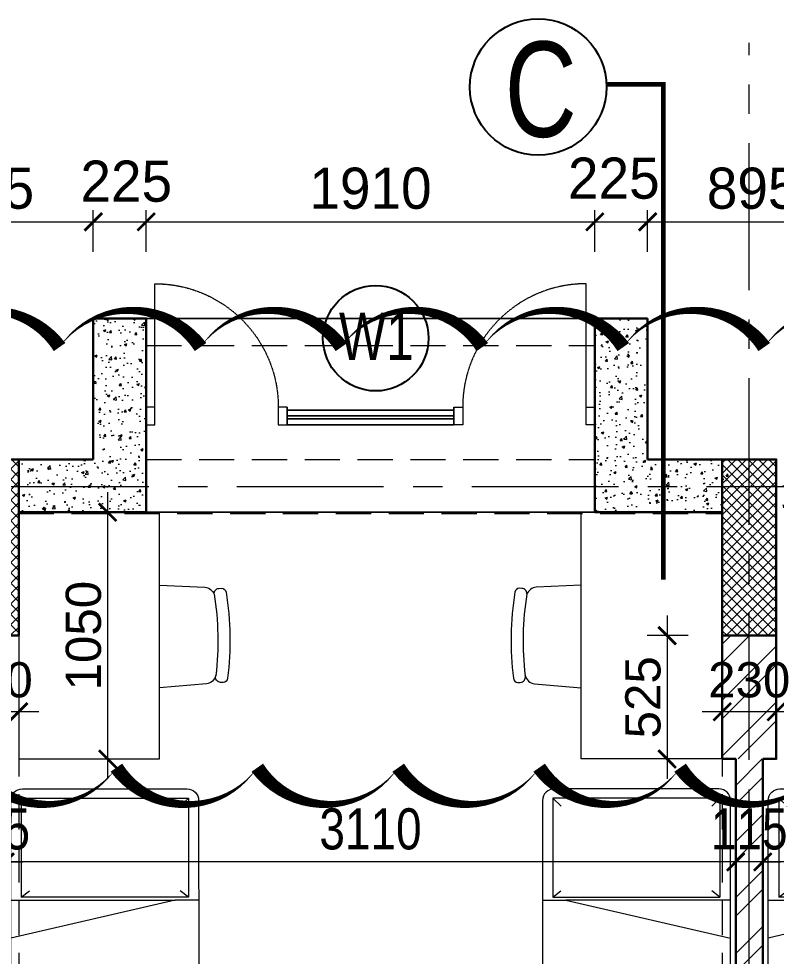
# Model space of a CAD drawing. Header units: millimetres. Extents: x -286480 to 108094, y -227925 to 10018.
# Drawn here: x -16323 to -13098, y -128209 to -124219 of the extents above; entities that cross this region are included whole.
import ezdxf

# ---------------------------------------------------------------- set-up
doc = ezdxf.new("R2010")
doc.units = ezdxf.units.MM
doc.header["$LTSCALE"] = 100
doc.header["$MEASUREMENT"] = 0
doc.header["$PDMODE"] = 67
doc.linetypes.add('CENTER', pattern=[2, 1.25, -0.25, 0.25, -0.25])
doc.linetypes.add('DASHED2', pattern=[0.375, 0.25, -0.125])
doc.layers.get('0').update_dxf_attribs({"lineweight": 25})
for name, color, linetype, lineweight in [('A-ANNO-COLUMN-HATCH', 253, 'Continuous', 9), ('A-ANNO-GRID', 251, 'CENTER', 9), ('A-ANNO-WALL', 1, 'Continuous', 30), ('A-Wall Sec', 1, 'Continuous', 30), ('AAC BLOCK HATCH', 253, 'Continuous', 5), ('ACC BLOCK', 211, 'Continuous', 30), ('beam', 3, 'Continuous', 20), ('dim', 7, 'Continuous', 13), ('DIM INTERIOR', 4, 'Continuous', 5), ('DW-NO', 7, 'Continuous', 25), ('FURNITURE LAYOUT', 37, 'Continuous', 15), ('GLASS', 150, 'Continuous', 5), ('S-COL', 4, 'Continuous', 30), ('WALL HATCH', 24, 'Continuous', 9)]:
    doc.layers.add(name, color=color, linetype=linetype, lineweight=lineweight)
doc.styles.add('ARIAL', font='arial.ttf', dxfattribs={"width": 0.8})
doc.styles.add('CENTURY-GOTHIC', font='GOTHIC.TTF', dxfattribs={"height": 175})
doc.styles.add('SIZE', font='arial.ttf', dxfattribs={"width": 0.75, "height": 200})
doc.styles.get("Standard").update_dxf_attribs({"font": 'sanss___.ttf'})
doc.dimstyles.new('1.125', dxfattribs={"dimtxt": 175, "dimasz": 75, "dimexe": 50, "dimexo": 50, "dimgap": 50, "dimtad": 1, "dimdec": 0, "dimrnd": 5, "dimzin": 0, "dimdsep": 46, "dimtxsty": 'CENTURY-GOTHIC', "dimblk": 'ARCHTICK', "dimcen": 5, "dimdle": 40, "dimclrd": 256, "dimclre": 8, "dimclrt": 213, "dimadec": 0, "dimazin": 0, "dimtfac": 1, "dimtdec": 0, "dimtofl": 0, "dimtmove": 2, "dimatfit": 2, "dimldrblk": 'OPEN30', "dimfxl": 80, "dimtolj": 1, "dimtzin": 0, "dimlwd": 15, "dimlwe": 9, "dimarcsym": 1})
doc.dimstyles.new('D 75', dxfattribs={"dimtxt": 175, "dimasz": 75, "dimexe": 100, "dimexo": 100, "dimgap": 50, "dimtad": 1, "dimdec": 0, "dimrnd": 5, "dimzin": 0, "dimdsep": 46, "dimtxsty": 'ARIAL', "dimblk": 'ARCHTICK', "dimcen": 0.09, "dimdle": 100, "dimclrd": 256, "dimclrt": 256, "dimadec": 0, "dimazin": 0, "dimtfac": 1, "dimtdec": 0, "dimtix": 1, "dimtofl": 0, "dimtmove": 1, "dimatfit": 3, "dimfxl": 135, "dimtolj": 1, "dimtzin": 0, "dimlwd": 9, "dimlwe": 9, "dimarcsym": 0})
doc.dimstyles.new('D100', dxfattribs={"dimtxt": 175, "dimasz": 100, "dimexe": 85, "dimexo": 85, "dimgap": 25, "dimtad": 3, "dimdec": 0, "dimrnd": 5, "dimtxsty": 'Standard', "dimblk": 'ARCHTICK', "dimcen": 100, "dimdle": 85, "dimclrd": 256, "dimclre": 256, "dimclrt": 256, "dimadec": 0, "dimazin": 0, "dimtfac": 1, "dimtdec": 0, "dimtmove": 1, "dimatfit": 3, "dimfxl": 300, "dimlwd": -1, "dimlwe": -1, "dimarcsym": 0})

# ---------------------------------------------------------------- blocks, each defined once
blk = doc.blocks.new('_ArchTick')
at = {"const_width": 0.15}
blk.add_lwpolyline([(-0.5, -0.5), (0.5, 0.5)], dxfattribs=at)
blk = doc.blocks.new('*D293')
at = {"layer": 'Defpoints', "color": 0, "ltscale": 0.1, "transparency": 16777216}
for p in [(-16380.7, -127807.3), (-16380.7, -128140.8, -10.1), (-13270.7, -128140.8, -10.1)]:
    blk.add_point(p, dxfattribs=at)
at = {"layer": 'dim', "color": 0, "lineweight": 9, "ltscale": 0.1, "transparency": 16777216}
for p, q in [((-16380.7, -128040.8), (-16380.7, -127707.3)), ((-13270.7, -128040.8), (-13270.7, -127707.3))]:
    blk.add_line(p, q, dxfattribs=at)
at = {"layer": 'dim', "lineweight": 9, "ltscale": 0.1, "transparency": 16777216}
blk.add_line((-13170.7, -127807.3), (-16480.7, -127807.3), dxfattribs=at)
at = {"layer": 'dim', "lineweight": 9, "ltscale": 0.1, "transparency": 16777216, "xscale": 75, "yscale": 75, "zscale": 75, "rotation": 180}
blk.add_blockref('_ArchTick', (-16380.7, -127807.3), dxfattribs=at)
at = {"layer": 'dim', "lineweight": 9, "ltscale": 0.1, "transparency": 16777216, "xscale": 75, "yscale": 75, "zscale": 75}
blk.add_blockref('_ArchTick', (-13270.7, -127807.3), dxfattribs=at)
at = {"layer": 'dim', "ltscale": 0.1, "transparency": 16777216, "insert": (-14825.7, -127667.9), "char_height": 175, "attachment_point": 5, "style": 'ARIAL'}
blk.add_mtext('\\A1;3110', dxfattribs=at)
blk = doc.blocks.new('*D294')
at = {"layer": 'Defpoints', "color": 0, "ltscale": 0.1, "transparency": 16777216}
for p in [(-13155.7, -127807.3), (-13155.7, -128140.9, 1.7), (-10045.7, -128140.8, -10.3)]:
    blk.add_point(p, dxfattribs=at)
at = {"layer": 'dim', "color": 0, "lineweight": 9, "ltscale": 0.1, "transparency": 16777216}
for p, q in [((-13155.7, -128040.9), (-13155.7, -127707.3)), ((-10045.7, -128040.8), (-10045.7, -127707.3))]:
    blk.add_line(p, q, dxfattribs=at)
at = {"layer": 'dim', "lineweight": 9, "ltscale": 0.1, "transparency": 16777216}
blk.add_line((-9945.7, -127807.3), (-13255.7, -127807.3), dxfattribs=at)
at = {"layer": 'dim', "lineweight": 9, "ltscale": 0.1, "transparency": 16777216, "xscale": 75, "yscale": 75, "zscale": 75, "rotation": 180}
blk.add_blockref('_ArchTick', (-13155.7, -127807.3), dxfattribs=at)
at = {"layer": 'dim', "lineweight": 9, "ltscale": 0.1, "transparency": 16777216, "xscale": 75, "yscale": 75, "zscale": 75}
blk.add_blockref('_ArchTick', (-10045.7, -127807.3), dxfattribs=at)
at = {"layer": 'dim', "ltscale": 0.1, "transparency": 16777216, "insert": (-11600.7, -127667.9), "char_height": 175, "attachment_point": 5, "style": 'ARIAL'}
blk.add_mtext('\\A1;3110', dxfattribs=at)
blk = doc.blocks.new('*D297')
at = {"layer": 'Defpoints', "color": 0, "ltscale": 0.1, "transparency": 16777216}
for p in [(-13270.7, -127807.3), (-13270.7, -128130.8, 0), (-13155.7, -128130.8)]:
    blk.add_point(p, dxfattribs=at)
at = {"layer": 'dim', "color": 0, "lineweight": 9, "ltscale": 0.1, "transparency": 16777216}
for p, q in [((-13270.7, -128030.8), (-13270.7, -127707.3)), ((-13155.7, -128030.8), (-13155.7, -127707.3))]:
    blk.add_line(p, q, dxfattribs=at)
at = {"layer": 'dim', "lineweight": 9, "ltscale": 0.1, "transparency": 16777216}
for p, q in [((-13270.7, -127807.3), (-13345.7, -127807.3)), ((-13155.7, -127807.3), (-13080.7, -127807.3))]:
    blk.add_line(p, q, dxfattribs=at)
at = {"layer": 'dim', "lineweight": 9, "ltscale": 0.1, "transparency": 16777216, "xscale": 75, "yscale": 75, "zscale": 75}
blk.add_blockref('_ArchTick', (-13270.7, -127807.3), dxfattribs=at)
at = {"layer": 'dim', "lineweight": 9, "ltscale": 0.1, "transparency": 16777216, "xscale": 75, "yscale": 75, "zscale": 75, "rotation": 180}
blk.add_blockref('_ArchTick', (-13155.7, -127807.3), dxfattribs=at)
at = {"layer": 'dim', "ltscale": 0.1, "transparency": 16777216, "insert": (-13213.2, -127668), "char_height": 175, "attachment_point": 5, "style": 'ARIAL'}
blk.add_mtext('\\A1;115', dxfattribs=at)
blk = doc.blocks.new('door-700')
at = {"linetype": 'Continuous'}
for p, q in [((-50, 100), (-50, 800)), ((-800, 100), (-800, 0)), ((0, 100), (0, 0))]:
    blk.add_line(p, q, dxfattribs=at)
at = {"linetype": 'DASHED2', "ltscale": 0.1}
blk.add_arc((-50, 100), 700, 90, 180, dxfattribs=at)
at = {"linetype": 'Continuous'}
for points in [[(-750, 0), (-800, 0), (-800, 100), (-750, 100)], [(0, 0), (-50, 0), (-50, 100), (0, 100)]]:
    blk.add_3dface(points, dxfattribs=at)
blk = doc.blocks.new('*D362')
at = {"layer": 'Defpoints', "color": 0, "ltscale": 0.1, "transparency": 16777216}
for p in [(-13870.7, -125083.3), (-15780.7, -125261.3, 1.1), (-13870.7, -125261.3, 1.1)]:
    blk.add_point(p, dxfattribs=at)
at = {"layer": 'dim', "color": 8, "lineweight": 9, "ltscale": 0.1, "transparency": 16777216}
for p, q in [((-15780.7, -125211.3), (-15780.7, -125033.3)), ((-13870.7, -125211.3), (-13870.7, -125033.3))]:
    blk.add_line(p, q, dxfattribs=at)
at = {"layer": 'dim', "lineweight": 15, "ltscale": 0.1, "transparency": 16777216}
blk.add_line((-15820.7, -125083.3), (-13830.7, -125083.3), dxfattribs=at)
at = {"layer": 'dim', "lineweight": 15, "ltscale": 0.1, "transparency": 16777216, "xscale": 75, "yscale": 75, "zscale": 75, "rotation": 180}
blk.add_blockref('_ArchTick', (-15780.7, -125083.3), dxfattribs=at)
at = {"layer": 'dim', "lineweight": 15, "ltscale": 0.1, "transparency": 16777216, "xscale": 75, "yscale": 75, "zscale": 75}
blk.add_blockref('_ArchTick', (-13870.7, -125083.3), dxfattribs=at)
at = {"layer": 'dim', "color": 213, "ltscale": 0.1, "transparency": 16777216, "insert": (-14825.7, -124941.4), "char_height": 175, "attachment_point": 5, "style": 'CENTURY-GOTHIC'}
blk.add_mtext('\\A1;1910', dxfattribs=at)
blk = doc.blocks.new('_Open30')
at = {"color": 0, "linetype": 'ByBlock', "lineweight": -2}
for p, q in [((-1, 0.268), (0, 0)), ((0, 0), (-1, -0.268)), ((0, 0), (-1, 0))]:
    blk.add_line(p, q, dxfattribs=at)
blk = doc.blocks.new('*D373')
at = {"layer": 'Defpoints', "color": 0, "ltscale": 0.1, "transparency": 16777216}
for p in [(-16005.7, -125083.3), (-16899.5, -125261.3, 4.5), (-16005.7, -125261.3, 4.5)]:
    blk.add_point(p, dxfattribs=at)
at = {"layer": 'dim', "color": 8, "lineweight": 9, "ltscale": 0.1, "transparency": 16777216}
for p, q in [((-16899.5, -125211.3), (-16899.5, -125033.3)), ((-16005.7, -125211.3), (-16005.7, -125033.3))]:
    blk.add_line(p, q, dxfattribs=at)
at = {"layer": 'dim', "lineweight": 15, "ltscale": 0.1, "transparency": 16777216}
blk.add_line((-16939.5, -125083.3), (-15965.7, -125083.3), dxfattribs=at)
at = {"layer": 'dim', "lineweight": 15, "ltscale": 0.1, "transparency": 16777216, "xscale": 75, "yscale": 75, "zscale": 75, "rotation": 180}
blk.add_blockref('_ArchTick', (-16899.5, -125083.3), dxfattribs=at)
at = {"layer": 'dim', "lineweight": 15, "ltscale": 0.1, "transparency": 16777216, "xscale": 75, "yscale": 75, "zscale": 75}
blk.add_blockref('_ArchTick', (-16005.7, -125083.3), dxfattribs=at)
at = {"layer": 'dim', "color": 213, "ltscale": 0.1, "transparency": 16777216, "insert": (-16452.6, -124941.4), "char_height": 175, "attachment_point": 5, "style": 'CENTURY-GOTHIC'}
blk.add_mtext('\\A1;895', dxfattribs=at)
blk = doc.blocks.new('*D374')
at = {"layer": 'Defpoints', "color": 0, "ltscale": 0.1, "transparency": 16777216}
for p in [(-15780.7, -125083.3), (-16005.7, -125261.3, 1.1), (-15780.7, -125261.3, 1.1)]:
    blk.add_point(p, dxfattribs=at)
at = {"layer": 'dim', "color": 8, "lineweight": 9, "ltscale": 0.1, "transparency": 16777216}
for p, q in [((-16005.7, -125211.3), (-16005.7, -125033.3)), ((-15780.7, -125211.3), (-15780.7, -125033.3))]:
    blk.add_line(p, q, dxfattribs=at)
at = {"layer": 'dim', "lineweight": 15, "ltscale": 0.1, "transparency": 16777216}
blk.add_line((-16045.7, -125083.3), (-15740.7, -125083.3), dxfattribs=at)
at = {"layer": 'dim', "lineweight": 15, "ltscale": 0.1, "transparency": 16777216, "xscale": 75, "yscale": 75, "zscale": 75, "rotation": 180}
blk.add_blockref('_ArchTick', (-16005.7, -125083.3), dxfattribs=at)
at = {"layer": 'dim', "lineweight": 15, "ltscale": 0.1, "transparency": 16777216, "xscale": 75, "yscale": 75, "zscale": 75}
blk.add_blockref('_ArchTick', (-15780.7, -125083.3), dxfattribs=at)
at = {"layer": 'dim', "color": 213, "ltscale": 0.1, "transparency": 16777216, "insert": (-15865.4, -124911.5), "char_height": 175, "attachment_point": 5, "style": 'CENTURY-GOTHIC'}
blk.add_mtext('\\A1;225', dxfattribs=at)
blk = doc.blocks.new('*D375')
at = {"layer": 'Defpoints', "color": 0, "ltscale": 0.1, "transparency": 16777216}
for p in [(-13645.7, -125083.3), (-13870.7, -125261.3, 1.1), (-13645.7, -125261.3, 1.1)]:
    blk.add_point(p, dxfattribs=at)
at = {"layer": 'dim', "color": 8, "lineweight": 9, "ltscale": 0.1, "transparency": 16777216}
for p, q in [((-13870.7, -125211.3), (-13870.7, -125033.3)), ((-13645.7, -125211.3), (-13645.7, -125033.3))]:
    blk.add_line(p, q, dxfattribs=at)
at = {"layer": 'dim', "lineweight": 15, "ltscale": 0.1, "transparency": 16777216}
blk.add_line((-13910.7, -125083.3), (-13605.7, -125083.3), dxfattribs=at)
at = {"layer": 'dim', "lineweight": 15, "ltscale": 0.1, "transparency": 16777216, "xscale": 75, "yscale": 75, "zscale": 75, "rotation": 180}
blk.add_blockref('_ArchTick', (-13870.7, -125083.3), dxfattribs=at)
at = {"layer": 'dim', "lineweight": 15, "ltscale": 0.1, "transparency": 16777216, "xscale": 75, "yscale": 75, "zscale": 75}
blk.add_blockref('_ArchTick', (-13645.7, -125083.3), dxfattribs=at)
at = {"layer": 'dim', "color": 213, "ltscale": 0.1, "transparency": 16777216, "insert": (-13789.8, -124898.7), "char_height": 175, "attachment_point": 5, "style": 'CENTURY-GOTHIC'}
blk.add_mtext('\\A1;225', dxfattribs=at)
blk = doc.blocks.new('*D376')
at = {"layer": 'Defpoints', "color": 0, "ltscale": 0.1, "transparency": 16777216}
for p in [(-12752, -125083.3), (-13645.7, -125261.3, 18), (-12752, -125261.3, 0)]:
    blk.add_point(p, dxfattribs=at)
at = {"layer": 'dim', "color": 8, "lineweight": 9, "ltscale": 0.1, "transparency": 16777216}
for p, q in [((-13645.7, -125211.3), (-13645.7, -125033.3)), ((-12752, -125211.3), (-12752, -125033.3))]:
    blk.add_line(p, q, dxfattribs=at)
at = {"layer": 'dim', "lineweight": 15, "ltscale": 0.1, "transparency": 16777216}
blk.add_line((-13685.7, -125083.3), (-12712, -125083.3), dxfattribs=at)
at = {"layer": 'dim', "lineweight": 15, "ltscale": 0.1, "transparency": 16777216, "xscale": 75, "yscale": 75, "zscale": 75, "rotation": 180}
blk.add_blockref('_ArchTick', (-13645.7, -125083.3), dxfattribs=at)
at = {"layer": 'dim', "lineweight": 15, "ltscale": 0.1, "transparency": 16777216, "xscale": 75, "yscale": 75, "zscale": 75}
blk.add_blockref('_ArchTick', (-12752, -125083.3), dxfattribs=at)
at = {"layer": 'dim', "color": 213, "ltscale": 0.1, "transparency": 16777216, "insert": (-13198.8, -124941.4), "char_height": 175, "attachment_point": 5, "style": 'CENTURY-GOTHIC'}
blk.add_mtext('\\A1;895', dxfattribs=at)
blk = doc.blocks.new('*D245')
at = {"layer": 'Defpoints', "color": 0, "ltscale": 0.1, "transparency": 16777216}
for p in [(-16380.7, -127807.3), (-16380.7, -127968.5, -2.6), (-16495.7, -128140.8, 24.2)]:
    blk.add_point(p, dxfattribs=at)
at = {"layer": 'dim', "color": 0, "lineweight": 9, "ltscale": 0.1, "transparency": 16777216}
for p, q in [((-16495.7, -128040.8), (-16495.7, -127707.3)), ((-16380.7, -127868.5), (-16380.7, -127707.3))]:
    blk.add_line(p, q, dxfattribs=at)
at = {"layer": 'dim', "lineweight": 9, "ltscale": 0.1, "transparency": 16777216}
for p, q in [((-16495.7, -127807.3), (-16570.7, -127807.3)), ((-16380.7, -127807.3), (-16305.7, -127807.3))]:
    blk.add_line(p, q, dxfattribs=at)
at = {"layer": 'dim', "lineweight": 9, "ltscale": 0.1, "transparency": 16777216, "xscale": 75, "yscale": 75, "zscale": 75}
blk.add_blockref('_ArchTick', (-16495.7, -127807.3), dxfattribs=at)
at = {"layer": 'dim', "lineweight": 9, "ltscale": 0.1, "transparency": 16777216, "xscale": 75, "yscale": 75, "zscale": 75, "rotation": 180}
blk.add_blockref('_ArchTick', (-16380.7, -127807.3), dxfattribs=at)
at = {"layer": 'dim', "ltscale": 0.1, "transparency": 16777216, "insert": (-16438.2, -127668), "char_height": 175, "attachment_point": 5, "style": 'ARIAL'}
blk.add_mtext('\\A1;115', dxfattribs=at)
blk = doc.blocks.new('A$C0E3E786B-flat-1')
at = {"ltscale": 0.1}
for p, q in [((855.2, 288.7, 0), (240.1, -46.1, 0)), ((1735, -1224.8, 0), (922.8, 268.6, 0)), ((220.2, -113.9, 0), (1032.4, -1607.3, 0)), ((1532.3, -852, 0), (1444.7, -899.7, 0)), ((1444.7, -899.7, 0), (752.9, -1093.3, 0)), ((829.6, -1234.5, 0), (1444.7, -899.7, 0)), ((1500.5, -885, 0), (875.6, -1225.1, 0)), ((1500.5, -885, 0), (1482.4, -924.7, 0)), ((1701.1, -1254, 0), (1500.5, -885, 0)), ((875.6, -1225.1, 0), (918.9, -1231.4, 0)), ((1076.3, -1594.1, 0), (875.6, -1225.1, 0)), ((1076.3, -1594.1, 0), (1701.1, -1254, 0)), ((1701.1, -1254, 0), (1654.4, -1240.9, 0)), ((1100.1, -1627.4, 0), (1715.1, -1292.6, 0)), ((1076.3, -1594.1, 0), (1090.9, -1547.7, 0))]:
    blk.add_line(p, q, dxfattribs=at)
for centre, start_param, end_param in [((879, 244.7, 0), 1.628397, 3.199193), ((264, -90, 0), 3.199193, 4.76999), ((1691.3, -1248.7, 0), 0.057601, 1.628397), ((1076.2, -1583.5, 0), 4.76999, 6.340786)]:
    blk.add_ellipse(centre, major_axis=(21.3, -45.2), ratio=0.996988, start_param=start_param, end_param=end_param, dxfattribs=at)
blk = doc.blocks.new('table')
at = {"layer": 'FURNITURE LAYOUT', "ltscale": 0.1, "extrusion": (0.00024973, 0.002858, 0.999996)}
for p, q in [((102448.2, -203232.7, 8), (102255.7, -203241.8, 8.1)), ((102248.5, -203652.8, 9.3), (102448.2, -203670.1, 9.3))]:
    blk.add_line(p, q, dxfattribs=at)
at = {"layer": 'FURNITURE LAYOUT', "ltscale": 0.1, "elevation": 7.1}
blk.add_lwpolyline([(102448.3, -202922.9), (103048.2, -202922.9), (103048.2, -203972.9), (102448.3, -203972.9)], close=True, dxfattribs=at)
at = {"layer": 'FURNITURE LAYOUT', "ltscale": 0.1, "extrusion": (0.00024973, 0.002858, 0.999996), "elevation": -547.2}
blk.add_lwpolyline([(102216, -203270, 0.431626), (102195.6, -203246), (102185.5, -203245.8, 0.368177), (102165.4, -203262.3, 0.069082), (102158.9, -203628.8, 0.368177), (102178.3, -203646), (102188.5, -203646.2, 0.497842), (102209, -203617.4)], format="xyb", dxfattribs=at)
at = {"layer": 'FURNITURE LAYOUT', "ltscale": 0.1, "extrusion": (0.00024973, 0.002858, 0.999996)}
for centre, radius, start, end in [((102261.7, -203291.1, -547.2), 50.4, 96.9051, 155.3357), ((103479.8, -203469, -547.2), 1279.4, 171.0536, 186.6583), ((102255.9, -203603.8, -547.2), 48.8, 196.1022, 261.3279)]:
    blk.add_arc(centre, radius, start, end, dxfattribs=at)
blk = doc.blocks.new('*D540')
at = {"layer": 'Defpoints', "color": 0, "ltscale": 0.1, "transparency": 16777216}
for p in [(-16553.2, -127050.4, 22.2), (-16323.2, -127050.4, -72.3), (-16553.2, -127168.4)]:
    blk.add_point(p, dxfattribs=at)
at = {"layer": 'DIM INTERIOR', "ltscale": 0.1, "transparency": 16777216}
for p, q in [((-16553.2, -127134.9), (-16553.2, -127253.4)), ((-16323.2, -127130.4), (-16323.2, -127253.4)), ((-16238.2, -127168.4), (-16638.2, -127168.4))]:
    blk.add_line(p, q, dxfattribs=at)
at = {"layer": 'DIM INTERIOR', "ltscale": 0.1, "transparency": 16777216, "xscale": 75, "yscale": 75, "zscale": 75, "rotation": 180}
blk.add_blockref('_ArchTick', (-16553.2, -127168.4), dxfattribs=at)
at = {"layer": 'DIM INTERIOR', "ltscale": 0.1, "transparency": 16777216, "xscale": 75, "yscale": 75, "zscale": 75}
blk.add_blockref('_ArchTick', (-16323.2, -127168.4), dxfattribs=at)
at = {"layer": 'DIM INTERIOR', "ltscale": 0.1, "transparency": 16777216, "insert": (-16438.2, -127033.3), "char_height": 175, "attachment_point": 5}
blk.add_mtext('{\\H0.85714x;230}', dxfattribs=at)
blk = doc.blocks.new('*D541')
at = {"layer": 'Defpoints', "color": 0, "ltscale": 0.1, "transparency": 16777216}
for p in [(-16087.5, -126319.3, -189), (-16099.4, -127369.3, -72.3), (-15944.8, -127369.3)]:
    blk.add_point(p, dxfattribs=at)
at = {"layer": 'DIM INTERIOR', "ltscale": 0.1, "transparency": 16777216}
for p, q in [((-15944.8, -126234.3), (-15944.8, -127454.3)), ((-15994.5, -126319.3), (-15859.8, -126319.3)), ((-16018, -127369.3), (-15859.8, -127369.3))]:
    blk.add_line(p, q, dxfattribs=at)
at = {"layer": 'DIM INTERIOR', "ltscale": 0.1, "transparency": 16777216, "xscale": 75, "yscale": 75, "zscale": 75}
for p, rotation in [((-15944.8, -126319.3), 90), ((-15944.8, -127369.3), 270)]:
    blk.add_blockref('_ArchTick', p, dxfattribs=dict(at, rotation=rotation))
at = {"layer": 'DIM INTERIOR', "ltscale": 0.1, "transparency": 16777216, "insert": (-16047.1, -126844.3), "char_height": 175, "attachment_point": 5, "rotation": 90}
blk.add_mtext('{\\H0.85714x;1050}', dxfattribs=at)
blk = doc.blocks.new('*D542')
at = {"layer": 'Defpoints', "color": 0, "ltscale": 0.1, "transparency": 16777216}
for p in [(-13328.2, -127050.4, 22.2), (-13098.2, -127050.4, -72.3), (-13328.2, -127168.4)]:
    blk.add_point(p, dxfattribs=at)
at = {"layer": 'DIM INTERIOR', "ltscale": 0.1, "transparency": 16777216}
for p, q in [((-13328.2, -127134.9), (-13328.2, -127253.4)), ((-13098.2, -127130.4), (-13098.2, -127253.4)), ((-13013.2, -127168.4), (-13413.2, -127168.4))]:
    blk.add_line(p, q, dxfattribs=at)
at = {"layer": 'DIM INTERIOR', "ltscale": 0.1, "transparency": 16777216, "xscale": 75, "yscale": 75, "zscale": 75, "rotation": 180}
blk.add_blockref('_ArchTick', (-13328.2, -127168.4), dxfattribs=at)
at = {"layer": 'DIM INTERIOR', "ltscale": 0.1, "transparency": 16777216, "xscale": 75, "yscale": 75, "zscale": 75}
blk.add_blockref('_ArchTick', (-13098.2, -127168.4), dxfattribs=at)
at = {"layer": 'DIM INTERIOR', "ltscale": 0.1, "transparency": 16777216, "insert": (-13213.2, -127033.3), "char_height": 175, "attachment_point": 5}
blk.add_mtext('{\\H0.85714x;230}', dxfattribs=at)
blk = doc.blocks.new('*D575')
at = {"layer": 'Defpoints', "color": 0, "ltscale": 0.1, "transparency": 16777216}
for p in [(-13269.4, -126844.3, 42.6), (-13562.8, -127369.3), (-13269.4, -127369.3, 42.6)]:
    blk.add_point(p, dxfattribs=at)
at = {"layer": 'DIM INTERIOR', "ltscale": 0.1, "transparency": 16777216}
for p, q in [((-13562.8, -126759.3), (-13562.8, -127454.3)), ((-13473.9, -126844.3), (-13647.8, -126844.3)), ((-13473.9, -127369.3), (-13647.8, -127369.3))]:
    blk.add_line(p, q, dxfattribs=at)
at = {"layer": 'DIM INTERIOR', "ltscale": 0.1, "transparency": 16777216, "xscale": 75, "yscale": 75, "zscale": 75}
for p, rotation in [((-13562.8, -126844.3), 90), ((-13562.8, -127369.3), 270)]:
    blk.add_blockref('_ArchTick', p, dxfattribs=dict(at, rotation=rotation))
at = {"layer": 'DIM INTERIOR', "ltscale": 0.1, "transparency": 16777216, "insert": (-13665, -127106.8), "char_height": 175, "attachment_point": 5, "rotation": 90}
blk.add_mtext('{\\H0.85714x;525}', dxfattribs=at)

msp = doc.modelspace()

# ---------------------------------------------------------------- hatches: boundary and pattern name
at = {"layer": 'A-ANNO-COLUMN-HATCH', "lineweight": 9, "ltscale": 0.1}
h = msp.add_hatch(dxfattribs=at)
h.set_pattern_fill('ANSI37', color=256, scale=250, angle=-90)
h.set_pattern_definition([(315, (-52243.394, -3186.942), (22.097087, 22.097087), []), (45, (-52243.394, -3186.942), (-22.097087, 22.097087), [])])
h.paths.add_polyline_path([(-16553.2, -126094.3), (-16553.2, -126844.3), (-16323.2, -126844.3), (-16323.2, -126094.3)])
h = msp.add_hatch(dxfattribs=at)
h.set_pattern_fill('ANSI37', color=256, scale=250, angle=-90)
h.set_pattern_definition([(315, (-49018.394, -3186.942), (22.097087, 22.097087), []), (45, (-49018.394, -3186.942), (-22.097087, 22.097087), [])])
h.paths.add_polyline_path([(-13328.2, -126094.3), (-13328.2, -126844.3), (-13098.2, -126844.3), (-13098.2, -126094.3)])
at = {"layer": 'AAC BLOCK HATCH'}
h = msp.add_hatch(dxfattribs=at)
h.set_pattern_fill('AR-CONC', color=256, scale=15, style=0)
h.set_pattern_definition([(50, (-104128.5, 131041.48), (107.589027, -9.41282), [11.25, -123.75]), (355, (-104128.5, 131041.48), (-20.8127, 112.82882), [9, -99]), (100.451444, (-104119.53, 131040.7), (86.776327, 103.416), [9.56103, -105.171317]), (46.1842, (-104128.5, 131071.48), (160.0862, -24.82789), [16.875, -185.625]), (96.635635, (-104115.16, 131069.41), (140.19929, 146.11779), [14.34155, -157.75706]), (351.184164, (-104128.5, 131071.48), (140.19929, 146.11779), [13.5, -148.5]), (21, (-104113.5, 131063.98), (89.536058, -60.392834), [11.25, -123.75]), (326, (-104113.5, 131063.98), (36.4973, 108.772507), [9, -99]), (71.451445, (-104106.04, 131058.95), (126.033357, 48.379673), [9.56103, -105.171317]), (37.5, (-104128.498, 131041.484), (1.8239783, 49.934078), [0, -97.8, 0, -100.5, 0, -99.375]), (7.5, (-104128.5, 131041.484), (39.460431, 59.161757), [0, -57.3, 0, -95.55, 0, -37.875]), (327.5, (-104161.948, 131041.484), (80.0733654, -3.383231), [0, -37.5, 0, -117, 0, -155.25]), (317.5, (-104176.95, 131041.484), (87.477925, 15.015747), [0, -48.75, 0, -77.7, 0, -110.25])])
h.paths.add_polyline_path([(-16899.5, -126094.3), (-16553.2, -126094.3), (-16553.2, -126209.3), (-17124.5, -126209.3), (-17124.5, -125494.3), (-16899.5, -125494.3)])
h.paths.add_polyline_path([(-16553.2, -126319.3), (-17124.5, -126319.3), (-17124.5, -126209.3), (-16553.2, -126209.3)])
h.paths.add_polyline_path([(-15780.7, -126319.3), (-16323.2, -126319.3), (-16323.2, -126209.3), (-15780.7, -126209.3)])
h.paths.add_polyline_path([(-15780.7, -126209.3), (-16323.2, -126209.3), (-16323.2, -126094.3), (-16005.7, -126094.3), (-16005.7, -125494.3), (-15780.7, -125494.3)])
h = msp.add_hatch(dxfattribs=at)
h.set_pattern_fill('AR-CONC', color=256, scale=15, style=0)
h.set_pattern_definition([(50, (-100874.75, 131041.48), (107.589027, -9.41282), [11.25, -123.75]), (355, (-100874.75, 131041.48), (-20.8127, 112.82882), [9, -99]), (100.451444, (-100865.78, 131040.7), (86.776327, 103.416), [9.56103, -105.171317]), (46.1842, (-100874.75, 131071.48), (160.0862, -24.82789), [16.875, -185.625]), (96.635635, (-100861.4, 131069.41), (140.19929, 146.11779), [14.34155, -157.75706]), (351.184164, (-100874.75, 131071.48), (140.19929, 146.11779), [13.5, -148.5]), (21, (-100859.75, 131063.98), (89.536058, -60.392834), [11.25, -123.75]), (326, (-100859.75, 131063.98), (36.4973, 108.772507), [9, -99]), (71.451445, (-100852.28, 131058.95), (126.033357, 48.379673), [9.56103, -105.171317]), (37.5, (-100874.746, 131041.484), (1.8239783, 49.934078), [0, -97.8, 0, -100.5, 0, -99.375]), (7.5, (-100874.746, 131041.484), (39.460431, 59.161757), [0, -57.3, 0, -95.55, 0, -37.875]), (327.5, (-100908.196, 131041.484), (80.0733654, -3.383231), [0, -37.5, 0, -117, 0, -155.25]), (317.5, (-100923.196, 131041.484), (87.477925, 15.015747), [0, -48.75, 0, -77.7, 0, -110.25])])
h.paths.add_polyline_path([(-13645.7, -126094.3), (-13299.5, -126094.3), (-13299.5, -126209.3), (-13870.7, -126209.3), (-13870.7, -125494.3), (-13645.7, -125494.3)])
h.paths.add_polyline_path([(-13299.5, -126319.3), (-13870.7, -126319.3), (-13870.7, -126209.3), (-13299.5, -126209.3)])
h.paths.add_polyline_path([(-12527, -126319.3), (-13069.5, -126319.3), (-13069.5, -126209.3), (-12527, -126209.3)])
h.paths.add_polyline_path([(-12527, -126209.3), (-13069.5, -126209.3), (-13069.5, -126094.3), (-12752, -126094.3), (-12752, -125494.3), (-12527, -125494.3)])
at = {"layer": 'WALL HATCH', "ltscale": 0.1}
h = msp.add_hatch(dxfattribs=at)
h.set_pattern_fill('ANSI32', color=256, scale=450, style=0)
h.set_pattern_definition([(45, (13207.58, -34477.53), (-119.32427, 119.32427), []), (45, (13287.13, -34477.53), (-119.32427, 119.32427), [])])
h.paths.add_polyline_path([(-13328.2, -126844.3), (-13098.2, -126844.3), (-13098.2, -127369.3), (-13328.2, -127369.3)])
h = msp.add_hatch(dxfattribs=at)
h.set_pattern_fill('ANSI32', color=256, scale=450, style=0)
h.set_pattern_definition([(45, (16560.2, -520.7), (-119.32427, 119.32427), []), (45, (16639.75, -520.7), (-119.32427, 119.32427), [])])
h.paths.add_polyline_path([(-13155.7, -127369.3), (-13270.7, -127369.3), (-13270.7, -130354.2), (-13155.7, -130354.3)])

# ---------------------------------------------------------------- linework, layer by layer
at = {"color": 12, "ltscale": 0.5, "true_color": 0xe00000, "const_width": 20, "elevation": 24.3}
msp.add_lwpolyline([(-13578.6, -126606.5), (-13578.6, -124498.5), (-13818.9, -124498.5)], dxfattribs=at)
at = {"color": 12, "ltscale": 0.5, "true_color": 0xe00000}
msp.add_circle((-14111.8, -124509.7, 24.3), 290.5, dxfattribs=at)
at = {"layer": 'A-ANNO-GRID', "ltscale": 5}
for p, q in [((-13213.2, -140373.5, 4.9), (-13213.2, -124321.5, 4.9)), ((-30394.7, -126209.3, 11.7), (-4567.5, -126209.3, 11.7))]:
    msp.add_line(p, q, dxfattribs=at)
at = {"layer": 'A-ANNO-WALL', "ltscale": 0.1, "extrusion": (5.90536e-11, -0.002858, 0.999996)}
msp.add_line((-13270.7, -127369.3, 20.8), (-13270.7, -130354.3, 12.3), dxfattribs=at)
at = {"layer": 'A-ANNO-WALL', "ltscale": 0.1, "extrusion": (-5.90536e-11, -0.002858, 0.999996)}
msp.add_line((-13155.7, -127369.3, 20.8), (-13155.7, -130354.3, 12.3), dxfattribs=at)
at = {"layer": 'A-ANNO-WALL', "ltscale": 0.1, "elevation": 20.8}
for points in [[(-13328.2, -126844.3), (-13328.2, -127369.3), (-13270.7, -127369.3)], [(-13098.2, -126844.3), (-13098.2, -127369.3), (-13155.7, -127369.3)]]:
    msp.add_lwpolyline(points, dxfattribs=at)
at = {"layer": 'A-Wall Sec', "color": 1, "ltscale": 0.5, "true_color": 0xf50000}
for points in [[(-19749.3, -125616.3, 0, 60, -0.520567), (-19149.3, -125616.3, 0, 60, -0.520567), (-18549.3, -125616.3, 0, 60, -0.520567), (-17949.3, -125616.3, 0, 60, -0.520567), (-17349.3, -125616.3, 0, 60, -0.520567), (-16749.3, -125616.3, 0, 60, -0.520567), (-16149.3, -125616.3, 0, 60, -0.520567), (-15549.3, -125616.3, 0, 60, -0.520567), (-14949.3, -125616.3, 0, 60, -0.520567), (-14349.3, -125616.3, 0, 60, -0.520567), (-13749.3, -125616.3, 0, 60, -0.520567), (-13149.3, -125616.3, 0, 60, -0.520567), (-12549.3, -125616.3, 0, 60, -0.520567), (-11949.3, -125616.3, 0, 60, -0.520567), (-11823.4, -126090.5, 0, 14.4, -0.295853), (-11664.9, -126513.9, 0, 0, 0)], [(-11733.8, -126779.9, 10.9, 60, -0.414678), (-11823.4, -127290.5, 0, 60, -0.520567), (-12307.6, -127406.3, 0, 60, -0.520567), (-12907.6, -127406.3, 0, 60, -0.520567), (-13507.6, -127406.3, 0, 60, -0.520567), (-14107.6, -127406.3, 0, 60, -0.520567), (-14707.6, -127406.3, 0, 60, -0.520567), (-15307.6, -127406.3, 0, 60, -0.520567), (-15907.6, -127406.3, 0, 60, -0.520567), (-16507.6, -127406.3, 0, 60, -0.520567), (-17107.6, -127406.3, 0, 60, -0.520567), (-17707.6, -127406.3, 0, 60, -0.520567), (-18307.6, -127406.3, 0, 60, -0.520567), (-18907.6, -127406.3, 0, 60, -0.520567), (-19507.6, -127406.3, 0, 60, -0.520567), (-20107.6, -127406.3, 0, 60, -0.520567)]]:
    msp.add_lwpolyline(points, format="xyseb", dxfattribs=at)
at = {"layer": 'ACC BLOCK', "ltscale": 0.5, "extrusion": (5.90536e-11, -0.002858, 0.999996)}
for p, q in [((-16005.7, -125494.3, 37.3), (-15780.7, -125494.3, 37.3)), ((-16005.7, -126094.3, 37.3), (-16005.7, -125494.3, 37.3)), ((-15780.7, -126319.3, 37.3), (-15780.7, -125494.3, 37.3)), ((-16323.2, -126094.3, 37.3), (-16005.7, -126094.3, 37.3)), ((-13645.7, -126094.3, 50.1), (-13328.2, -126094.3, 50.1)), ((-16323.2, -126319.3, 37.3), (-15780.7, -126319.3, 37.3))]:
    msp.add_line(p, q, dxfattribs=at)
at = {"layer": 'ACC BLOCK', "ltscale": 0.5, "extrusion": (-5.90536e-11, -0.002858, 0.999996)}
for p, q in [((-13645.7, -125494.3, 50.1), (-13870.7, -125494.3, 50.1)), ((-13870.7, -126319.3, 50.1), (-13870.7, -125494.3, 50.1)), ((-13645.7, -126094.3, 50.1), (-13645.7, -125494.3, 50.1)), ((-13328.2, -126319.3, 50.1), (-13870.7, -126319.3, 50.1))]:
    msp.add_line(p, q, dxfattribs=at)
at = {"layer": 'beam', "linetype": 'DASHED2', "ltscale": 6}
for p, q in [((-16005.7, -126094.3, 37.3), (-16005.7, -125494.3, 37.3)), ((-16005.7, -125494.3, 37.3), (-13645.7, -125494.3, 50.1)), ((-13645.7, -126094.3, 50.1), (-13645.7, -125494.3, 50.1)), ((-15780.7, -126094.3, 37.3), (-15780.7, -125609.3, 37.3)), ((-15780.7, -125609.3, 48.6), (-13870.7, -125609.3, 48.6)), ((-13870.7, -126094.3, 50.1), (-13870.7, -125609.3, 50.1)), ((-16323.2, -126094.3, 37.3), (-16005.7, -126094.3, 37.3)), ((-15780.7, -126094.3, 39.6), (-13870.7, -126094.3, 47.8)), ((-13645.7, -126094.3, 48.8), (-13328.2, -126094.3, 50.1)), ((-16323.2, -126324.3, 37.3), (-13328.2, -126324.3, 50.1)), ((-16323.2, -126844.3, 37.3), (-16323.2, -130354.3, -8)), ((-13328.2, -126844.3, 50.1), (-13328.2, -130354.3, 4.9))]:
    msp.add_line(p, q, dxfattribs=at)
at = {"layer": 'DW-NO', "color": 51}
msp.add_circle((-14803.5, -125578.8, -358.8), 224.4, dxfattribs=at)
at = {"layer": 'GLASS', "ltscale": 0.1, "extrusion": (-5.90536e-11, -0.002858, 0.999996)}
for p, q in [((-13870.7, -125494.3, 50.1), (-15780.7, -125494.3, 50.1)), ((-14470.7, -125884.3, 50.1), (-15180.7, -125884.3, 50.1)), ((-14470.7, -125909.3, 50.1), (-15180.7, -125909.3, 50.1)), ((-14470.7, -125921.8, 50.1), (-15180.7, -125921.8, 50.1)), ((-14470.7, -125946.8, 50.1), (-15180.7, -125946.8, 50.1)), ((-15780.7, -126319.3, 50.1), (-13870.7, -126319.3, 50.1))]:
    msp.add_line(p, q, dxfattribs=at)
at = {"layer": 'GLASS', "ltscale": 0.1, "extrusion": (5.90536e-11, -0.002858, 0.999996)}
for p, q in [((-15740.7, -125494.3, 37.3), (-13830.7, -125494.3, 37.3)), ((-15180.7, -125884.3, 37.3), (-14470.7, -125884.3, 37.3)), ((-15180.7, -125909.3, 37.3), (-14470.7, -125909.3, 37.3)), ((-15180.7, -125921.8, 37.3), (-14470.7, -125921.8, 37.3)), ((-15180.7, -125946.8, 37.3), (-14470.7, -125946.8, 37.3)), ((-13870.7, -126319.3, 37.3), (-15780.7, -126319.3, 37.3))]:
    msp.add_line(p, q, dxfattribs=at)
at = {"layer": 'S-COL', "ltscale": 0.1}
for points, elevation in [([(-16553.2, -126094.3), (-16553.2, -126844.3), (-16323.2, -126844.3), (-16323.2, -126094.3)], 37.3), ([(-13328.2, -126094.3), (-13328.2, -126844.3), (-13098.2, -126844.3), (-13098.2, -126094.3)], 50.1)]:
    msp.add_lwpolyline(points, close=True, dxfattribs=dict(at, elevation=elevation))

# ---------------------------------------------------------------- block references
at = {"layer": 'FURNITURE LAYOUT', "xscale": -1}
msp.add_blockref('table', (86724.9, 76603.6, 30.2), dxfattribs=at)
at = {"layer": 'FURNITURE LAYOUT'}
msp.add_blockref('table', (-116376.4, 76603.6, 43.1), dxfattribs=at)
at = {"layer": 'FURNITURE LAYOUT', "ltscale": 0.1, "extrusion": (-5.3212e-11, -0.002858, 0.999996), "zscale": -0.9999999999999997, "rotation": 151.4407747083502}
for p in [(-16379.7, -129450.8, 367.8), (-13154.7, -129450.8, 367.8)]:
    msp.add_blockref('A$C0E3E786B-flat-1', p, dxfattribs=at)
at = {"layer": 'FURNITURE LAYOUT', "ltscale": 0.1, "extrusion": (5.3212e-11, -0.002858, 0.999996), "xscale": -1, "zscale": -1, "rotation": 208.5592252917924}
for p in [(-16495.6, -129450.8, 367.8), (-13270.6, -129450.8, 367.8)]:
    msp.add_blockref('A$C0E3E786B-flat-1', p, dxfattribs=at)
at = {"layer": 'GLASS', "linetype": 'Continuous', "lineweight": 13, "extrusion": (5.90536e-11, -0.002858, 0.999996), "xscale": -0.7500000025815088, "yscale": 0.7500000025815089, "zscale": 0.7500000025815089}
msp.add_blockref('door-700', (-15780.7, -125946.2, 397), dxfattribs=at)
at = {"layer": 'GLASS', "linetype": 'Continuous', "lineweight": 13, "extrusion": (5.90536e-11, 0.002858, -0.999996), "xscale": 0.7500000025815083, "yscale": 0.7500000025815083, "zscale": -0.7500000025815085}
msp.add_blockref('door-700', (15780.7, -125946.2, -409.9), dxfattribs=at)
at = {"layer": 'GLASS', "linetype": 'Continuous', "lineweight": 13, "extrusion": (-5.90536e-11, 0.002858, -0.999996), "xscale": -0.7500000025815083, "yscale": 0.7500000025815085, "zscale": -0.7500000025815083}
msp.add_blockref('door-700', (13870.7, -125946.2, -397), dxfattribs=at)
at = {"layer": 'GLASS', "linetype": 'Continuous', "lineweight": 13, "extrusion": (-5.90536e-11, -0.002858, 0.999996), "xscale": 0.7500000025815088, "yscale": 0.7500000025815088, "zscale": 0.7500000025815088}
msp.add_blockref('door-700', (-13870.7, -125946.2, 409.9), dxfattribs=at)

# ---------------------------------------------------------------- texts
at = {"layer": 'DW-NO', "color": 51, "style": 'SIZE', "width": 0.75}
for s, height, p in [('C', 405.3, (-14254.2, -124721.7, 24.3)), ('W1', 202.67, (-14959.9, -125672, -358.8))]:
    msp.add_text(s, height=height, dxfattribs=at).set_placement(p)

# ---------------------------------------------------------------- dimensions: what is measured, and where the dimension line sits
at = {"layer": 'dim', "ltscale": 0.1}
for base, p1, p2, picture, middle in [((-13645.7, -125083.3, 1.6), (-13870.7, -125261.3, 2.7), (-13645.7, -125261.3, 2.7), '*D375', (-13789.8, -124898.7, 1.6)), ((-15780.7, -125083.3, 1.6), (-16005.7, -125261.3, 2.7), (-15780.7, -125261.3, 2.7), '*D374', (-15865.4, -124911.5, 1.6))]:
    dim = msp.add_linear_dim(base=base, p1=p1, p2=p2, dimstyle='1.125', dxfattribs=at)
    dim.commit()
    dim.dimension.update_dxf_attribs({"geometry": picture, "text_midpoint": middle, "dimtype": 160})
for base, p1, p2, dimstyle, picture, middle in [((-16005.7, -125083.3, -1.8), (-16899.5, -125261.3, 2.7), (-16005.7, -125261.3, 2.7), '1.125', '*D373', (-16452.6, -124941.4, -1.8)), ((-13870.7, -125083.3, 1.6), (-15780.7, -125261.3, 2.7), (-13870.7, -125261.3, 2.7), '1.125', '*D362', (-14825.7, -124941.4, 1.6)), ((-12752, -125083.3, -15.3), (-13645.7, -125261.3, 2.7), (-12752, -125261.3, -15.3), '1.125', '*D376', (-13198.8, -124941.4, -15.3)), ((-13270.7, -127807.3, 17.9), (-13155.7, -128130.8, 17.9), (-13270.7, -128130.8, 17.9), 'D 75', '*D297', (-13213.2, -127668, 17.9))]:
    dim = msp.add_linear_dim(base=base, p1=p1, p2=p2, dimstyle=dimstyle, dxfattribs=at)
    dim.commit()
    dim.dimension.update_dxf_attribs({"geometry": picture, "text_midpoint": middle})
for base, p1, p2, picture, middle in [((-16380.7, -127807.3, -18.1), (-16495.7, -128140.8, 6.1), (-16380.7, -127968.5, -20.7), '*D245', (-16438.2, -127668, -18.1)), ((-16380.7, -127807.3, 18.2), (-13270.7, -128140.8, 8.1), (-16380.7, -128140.8, 8.1), '*D293', (-14825.7, -127667.9, 18.2)), ((-13155.7, -127807.3, 16.2), (-10045.7, -128140.8, 5.9), (-13155.7, -128140.9, 17.9), '*D294', (-11600.7, -127667.9, 16.2))]:
    dim = msp.add_linear_dim(base=base, p1=p1, p2=p2, angle=180, dimstyle='D 75', dxfattribs=at)
    dim.commit()
    dim.dimension.update_dxf_attribs({"geometry": picture, "text_midpoint": middle})
at = {"layer": 'DIM INTERIOR', "color": 3, "ltscale": 0.1}
for base, p1, p2, angle, picture, middle in [((-15944.8, -127369.3, 209.8), (-16087.5, -126319.3, 20.8), (-16099.4, -127369.3, 137.5), 270, '*D541', (-16047.1, -126844.3, 209.8)), ((-13562.8, -127369.3, -21.7), (-13269.4, -126844.3, 20.8), (-13269.4, -127369.3, 20.8), 90, '*D575', (-13665, -127106.8, -21.7))]:
    dim = msp.add_linear_dim(base=base, p1=p1, p2=p2, angle=angle, text='{\\H0.85714x;<>}', dimstyle='D100', override={"dimasz": 75, "dimfxl": 90, "dimfxlon": 1}, dxfattribs=at)
    dim.commit()
    dim.dimension.update_dxf_attribs({"geometry": picture, "text_midpoint": middle})
for base, p1, p2, picture, middle in [((-16553.2, -127168.4, 89.5), (-16323.2, -127050.4, 17.2), (-16553.2, -127050.4, 111.7), '*D540', (-16438.2, -127135.7, 89.5)), ((-13328.2, -127168.4, 89.5), (-13098.2, -127050.4, 17.2), (-13328.2, -127050.4, 111.7), '*D542', (-13213.2, -127135.7, 89.5))]:
    dim = msp.add_linear_dim(base=base, p1=p1, p2=p2, text='{\\H0.85714x;<>}', dimstyle='D100', override={"dimasz": 75, "dimfxl": 90, "dimfxlon": 1}, dxfattribs=at)
    dim.commit()
    dim.dimension.update_dxf_attribs({"geometry": picture, "text_midpoint": middle, "dimtype": 160})

doc.saveas('drawing.dxf')
